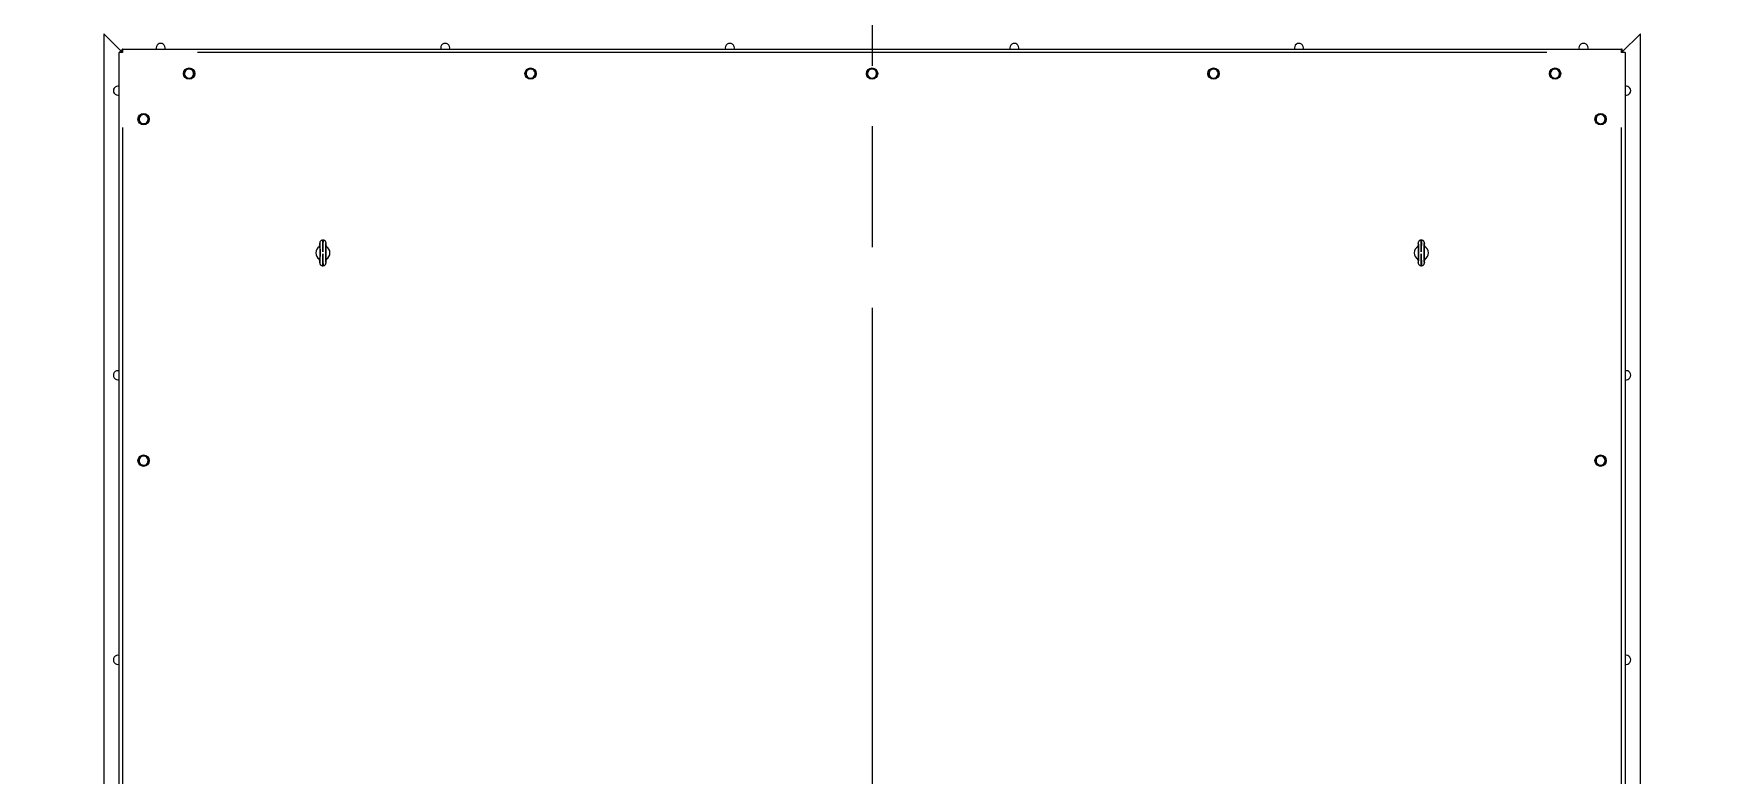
# Model space of a CAD drawing. Header units: millimetres. Extents: x 0 to 89100, y 0 to 63000.
# Drawn here: x 41404 to 44368, y 9751 to 11054 of the extents above; entities that cross this region are included whole.
import ezdxf

# ---------------------------------------------------------------- set-up
doc = ezdxf.new("R2010")
doc.units = ezdxf.units.MM
doc.header["$LTSCALE"] = 150
doc.linetypes.add('CHAIN', pattern=[0.3543, 0.2362, -0.0295, 0.0591, -0.0295])
doc.layers.add('4003-AREA-02.1_F-Foundation', color=7, linetype='Continuous', lineweight=25, true_color=0xadadad)
for name, color, linetype, lineweight in [('4003-AREA-02.1_T-Tank', 7, 'Continuous', 25), ('Center Mark', 7, 'Continuous', 18), ('Visible', 7, 'Continuous', 25), ('Visible Narrow', 7, 'Continuous', 18)]:
    doc.layers.add(name, color=color, linetype=linetype, lineweight=lineweight)

msp = doc.modelspace()

# ---------------------------------------------------------------- linework, layer by layer
at = {"layer": '4003-AREA-02.1_F-Foundation'}
msp.add_circle((42877.43, 15802.58), 8430, dxfattribs=at)
at = {"layer": '4003-AREA-02.1_T-Tank'}
msp.add_circle((42877.43, 15802.58), 8150, dxfattribs=at)
at = {"layer": 'Center Mark', "linetype": 'CHAIN', "ltscale": 23.990969}
msp.add_line((42877.43, 24597.58), (42877.43, 7007.58), dxfattribs=at)
at = {"layer": 'Visible'}
for p, q in [((41560.44, 11020.93), (41527.43, 11053.93)), ((41527.43, 11053.93), (41527.43, 8353.93)), ((41527.44, 11053.94), (41560.44, 11020.93)), ((44194.44, 11020.93), (44227.44, 11053.94)), ((44227.45, 11053.93), (44194.44, 11020.93)), ((44227.45, 8353.93), (44227.45, 11053.93)), ((41560.44, 11026.93), (41559.56, 11026.93)), ((41559.56, 11023.93), (41559.56, 11026.93)), ((41560.44, 11023.93), (41559.56, 11023.93)), ((41560.44, 11026.93), (44194.44, 11026.93)), ((41560.44, 11026.93), (41560.44, 11020.93)), ((44194.44, 11020.93), (44194.44, 11026.93)), ((44195.32, 11026.93), (44194.44, 11026.93)), ((44194.44, 11023.93), (44195.32, 11023.93)), ((44195.32, 11023.93), (44195.32, 11026.93)), ((41557.44, 11021.81), (41554.44, 11021.81)), ((41554.44, 11021.81), (41554.44, 11020.93)), ((41554.44, 8386.93), (41554.44, 11020.93)), ((41560.44, 11020.93), (41554.44, 11020.93)), ((41557.44, 11020.93), (41557.44, 11021.81)), ((44200.44, 11020.93), (44194.44, 11020.93)), ((44197.44, 11020.93), (44197.44, 11021.81)), ((44197.44, 11021.81), (44200.44, 11021.81)), ((44200.44, 11020.93), (44200.44, 11021.81)), ((44200.44, 11020.93), (44200.44, 8386.93)), ((41906.44, 10681.43), (41906.7, 10681.43)), ((41906.44, 10679.9), (41906.44, 10681.43)), ((41912, 10691.43), (41912.88, 10691.43)), ((41918.44, 10681.43), (41918.18, 10681.43)), ((41918.44, 10681.43), (41918.44, 10679.9)), ((43836.7, 10681.43), (43836.44, 10681.43)), ((43836.44, 10679.9), (43836.44, 10681.43)), ((43842.88, 10691.43), (43842, 10691.43)), ((43848.44, 10681.43), (43848.18, 10681.43)), ((43848.44, 10681.43), (43848.44, 10679.9)), ((41906.44, 10656.43), (41906.44, 10657.97)), ((41906.44, 10656.43), (41906.7, 10656.43)), ((41912, 10646.43), (41912.88, 10646.43)), ((41918.18, 10656.43), (41918.44, 10656.43)), ((41918.44, 10657.97), (41918.44, 10656.43)), ((43836.44, 10656.43), (43836.44, 10657.97)), ((43836.44, 10656.43), (43836.7, 10656.43)), ((43842.88, 10646.43), (43842, 10646.43)), ((43848.44, 10656.43), (43848.18, 10656.43)), ((43848.44, 10657.97), (43848.44, 10656.43))]:
    msp.add_line(p, q, dxfattribs=at)
for centre, radius in [((42877.43, 15802.58), 8250), ((41677.44, 10983.93), 10), ((42277.44, 10983.93), 10), ((42877.44, 10983.93), 10), ((43477.44, 10983.93), 10), ((44077.44, 10983.93), 10), ((41597.44, 10903.93), 10), ((44157.44, 10903.93), 10), ((41597.44, 10303.93), 10), ((44157.44, 10303.93), 10)]:
    msp.add_circle(centre, radius, dxfattribs=at)
for centre, radius, start, end in [((42877.43, 15802.58), 8420, 197.272232, 162.727768), ((42877.43, 15802.58), 8326.9, 263.582685, 162.528471), ((42877.43, 15802.58), 8966, 196.190456, 314.034915), ((42877.43, 15802.58), 8326.9, 197.471529, 261.92634), ((41627.44, 11028.94), 8, 345.45565, 194.54435), ((42127.44, 11028.94), 8, 345.45565, 194.54435), ((42627.44, 11028.94), 8, 345.45565, 194.54435), ((43127.44, 11028.94), 8, 345.45565, 194.54435), ((43627.44, 11028.94), 8, 345.45565, 194.54435), ((44127.44, 11028.94), 8, 345.45565, 194.54435), ((41677.44, 10983.93), 8, 158.11971, 218.11971), ((41677.44, 10983.93), 8, 98.11971, 158.11971), ((41677.44, 10983.93), 8, 218.11971, 278.11971), ((41677.44, 10983.93), 8, 38.11971, 98.11971), ((41677.44, 10983.93), 8, 278.11971, 338.11971), ((41677.44, 10983.93), 8, 338.11971, 38.11971), ((42277.44, 10983.93), 8, 158.11971, 218.11971), ((42277.44, 10983.93), 8, 98.11971, 158.11971), ((42277.44, 10983.93), 8, 218.11971, 278.11971), ((42277.44, 10983.93), 8, 38.11971, 98.11971), ((42277.44, 10983.93), 8, 278.11971, 338.11971), ((42277.44, 10983.93), 8, 338.11971, 38.11971), ((42877.44, 10983.93), 8, 158.11971, 218.11971), ((42877.44, 10983.93), 8, 98.11971, 158.11971), ((42877.44, 10983.93), 8, 218.11971, 278.11971), ((42877.44, 10983.93), 8, 38.11971, 98.11971), ((42877.44, 10983.93), 8, 278.11971, 338.11971), ((42877.44, 10983.93), 8, 338.11971, 38.11971), ((43477.44, 10983.93), 8, 158.11971, 218.11971), ((43477.44, 10983.93), 8, 98.11971, 158.11971), ((43477.44, 10983.93), 8, 218.11971, 278.11971), ((43477.44, 10983.93), 8, 38.11971, 98.11971), ((43477.44, 10983.93), 8, 278.11971, 338.11971), ((43477.44, 10983.93), 8, 338.11971, 38.11971), ((44077.44, 10983.93), 8, 158.11971, 218.11971), ((44077.44, 10983.93), 8, 98.11971, 158.11971), ((44077.44, 10983.93), 8, 218.11971, 278.11971), ((44077.44, 10983.93), 8, 38.11971, 98.11971), ((44077.44, 10983.93), 8, 278.11971, 338.11971), ((44077.44, 10983.93), 8, 338.11971, 38.11971), ((41552.43, 10953.93), 8, 75.45565, 284.54435), ((44202.45, 10953.93), 8, 255.45565, 104.54435), ((41597.44, 10903.93), 8, 147.87607, 207.87607), ((41597.44, 10903.93), 8, 87.87607, 147.87607), ((41597.44, 10903.93), 8, 27.87607, 87.87607), ((41597.44, 10903.93), 8, 327.87607, 27.87607), ((44157.44, 10903.93), 8, 165.54232, 225.54232), ((44157.44, 10903.93), 8, 105.54232, 165.54232), ((44157.44, 10903.93), 8, 45.54232, 105.54232), ((44157.44, 10903.93), 8, 345.54232, 45.54232), ((41597.44, 10903.93), 8, 207.87607, 267.87607), ((41597.44, 10903.93), 8, 267.87607, 327.87607), ((44157.44, 10903.93), 8, 225.54232, 285.54232), ((44157.44, 10903.93), 8, 285.54232, 345.54232), ((41912.44, 10668.93), 12.5, 117.64713, 242.35287), ((41912.44, 10668.93), 12.5, 297.64713, 62.35287), ((43842.44, 10668.93), 12.5, 117.64713, 242.35287), ((43842.44, 10668.93), 12.5, 297.64713, 62.35287), ((41552.43, 10453.93), 8, 75.45565, 284.54435), ((44202.45, 10453.93), 8, 255.45565, 104.54435), ((41597.44, 10303.93), 8, 147.87607, 207.87607), ((41597.44, 10303.93), 8, 207.87607, 267.87607), ((41597.44, 10303.93), 8, 87.87607, 147.87607), ((41597.44, 10303.93), 8, 267.87607, 327.87607), ((41597.44, 10303.93), 8, 27.87607, 87.87607), ((41597.44, 10303.93), 8, 327.87607, 27.87607), ((44157.44, 10303.93), 8, 165.54232, 225.54232), ((44157.44, 10303.93), 8, 105.54232, 165.54232), ((44157.44, 10303.93), 8, 225.54232, 285.54232), ((44157.44, 10303.93), 8, 45.54232, 105.54232), ((44157.44, 10303.93), 8, 285.54232, 345.54232), ((44157.44, 10303.93), 8, 345.54232, 45.54232), ((41552.43, 9953.93), 8, 75.45565, 284.54435), ((44202.45, 9953.93), 8, 255.45565, 104.54435)]:
    msp.add_arc(centre, radius, start, end, dxfattribs=at)
for centre, major_axis, start_param, end_param in [((42875.23, 15810.76), (-7760.56, -2090.4), 0.8223296, 2.4412936), ((42875.23, 15810.75), (-7567.45, -2038.39), 0.8233045, 2.4133827)]:
    msp.add_ellipse(centre, major_axis=major_axis, ratio=0.9999162, start_param=start_param, end_param=end_param, dxfattribs=at)
for points, weights in [([(41670.02, 10986.91), (41669.22, 10984.92), (41668.3, 10982.63)], [1, 1.03814443452, 1.0003653387]), ([(41668.3, 10982.63), (41669.82, 10980.68), (41671.15, 10978.99)], [1.0003653387, 1.03814443452, 1]), ([(41671.74, 10991.2), (41670.82, 10988.9), (41670.02, 10986.91)], [1.0003653387, 1.03814443452, 1]), ([(41671.15, 10978.99), (41672.47, 10977.31), (41674, 10975.36)], [1, 1.03814443452, 1.0003653387]), ([(41676.31, 10991.85), (41674.19, 10991.55), (41671.74, 10991.2)], [1, 1.03814443452, 1.0003653387]), ([(41674, 10975.36), (41676.45, 10975.71), (41678.57, 10976.01)], [1.0003653387, 1.03814443452, 1]), ([(41680.88, 10992.5), (41678.43, 10992.16), (41676.31, 10991.85)], [1.0003653387, 1.03814443452, 1]), ([(41678.57, 10976.01), (41680.69, 10976.32), (41683.14, 10976.67)], [1, 1.03814443452, 1.0003653387]), ([(41683.73, 10988.87), (41682.41, 10990.56), (41680.88, 10992.5)], [1, 1.03814443452, 1.0003653387]), ([(41683.14, 10976.67), (41684.07, 10978.96), (41684.86, 10980.95)], [1.0003653387, 1.03814443452, 1]), ([(41686.59, 10985.24), (41685.06, 10987.18), (41683.73, 10988.87)], [1.0003653387, 1.03814443452, 1]), ([(41684.86, 10980.95), (41685.66, 10982.94), (41686.59, 10985.24)], [1, 1.03814443452, 1.0003653387]), ([(42270.02, 10986.91), (42269.22, 10984.92), (42268.3, 10982.63)], [1, 1.03814443452, 1.0003653387]), ([(42268.3, 10982.63), (42269.82, 10980.68), (42271.15, 10978.99)], [1.0003653387, 1.03814443452, 1]), ([(42271.74, 10991.2), (42270.82, 10988.9), (42270.02, 10986.91)], [1.0003653387, 1.03814443452, 1]), ([(42271.15, 10978.99), (42272.47, 10977.31), (42274, 10975.36)], [1, 1.03814443452, 1.0003653387]), ([(42276.31, 10991.85), (42274.19, 10991.55), (42271.74, 10991.2)], [1, 1.03814443452, 1.0003653387]), ([(42274, 10975.36), (42276.45, 10975.71), (42278.57, 10976.01)], [1.0003653387, 1.03814443452, 1]), ([(42280.88, 10992.5), (42278.43, 10992.16), (42276.31, 10991.85)], [1.0003653387, 1.03814443452, 1]), ([(42278.57, 10976.01), (42280.69, 10976.32), (42283.14, 10976.67)], [1, 1.03814443452, 1.0003653387]), ([(42283.73, 10988.87), (42282.41, 10990.56), (42280.88, 10992.5)], [1, 1.03814443452, 1.0003653387]), ([(42283.14, 10976.67), (42284.07, 10978.96), (42284.86, 10980.95)], [1.0003653387, 1.03814443452, 1]), ([(42286.59, 10985.24), (42285.06, 10987.18), (42283.73, 10988.87)], [1.0003653387, 1.03814443452, 1]), ([(42284.86, 10980.95), (42285.66, 10982.94), (42286.59, 10985.24)], [1, 1.03814443452, 1.0003653387]), ([(42870.02, 10986.91), (42869.22, 10984.92), (42868.3, 10982.63)], [1, 1.03814443452, 1.0003653387]), ([(42868.3, 10982.63), (42869.82, 10980.68), (42871.15, 10978.99)], [1.0003653387, 1.03814443452, 1]), ([(42871.74, 10991.2), (42870.82, 10988.9), (42870.02, 10986.91)], [1.0003653387, 1.03814443452, 1]), ([(42871.15, 10978.99), (42872.47, 10977.31), (42874, 10975.36)], [1, 1.03814443452, 1.0003653387]), ([(42876.31, 10991.85), (42874.19, 10991.55), (42871.74, 10991.2)], [1, 1.03814443452, 1.0003653387]), ([(42874, 10975.36), (42876.45, 10975.71), (42878.57, 10976.01)], [1.0003653387, 1.03814443452, 1]), ([(42880.88, 10992.5), (42878.43, 10992.16), (42876.31, 10991.85)], [1.0003653387, 1.03814443452, 1]), ([(42878.57, 10976.01), (42880.69, 10976.32), (42883.14, 10976.67)], [1, 1.03814443452, 1.0003653387]), ([(42883.73, 10988.87), (42882.41, 10990.56), (42880.88, 10992.5)], [1, 1.03814443452, 1.0003653387]), ([(42883.14, 10976.67), (42884.07, 10978.96), (42884.86, 10980.95)], [1.0003653387, 1.03814443452, 1]), ([(42886.59, 10985.24), (42885.06, 10987.18), (42883.73, 10988.87)], [1.0003653387, 1.03814443452, 1]), ([(42884.86, 10980.95), (42885.66, 10982.94), (42886.59, 10985.24)], [1, 1.03814443452, 1.0003653387]), ([(43470.02, 10986.91), (43469.22, 10984.92), (43468.3, 10982.63)], [1, 1.03814443452, 1.0003653387]), ([(43468.3, 10982.63), (43469.82, 10980.68), (43471.15, 10978.99)], [1.0003653387, 1.03814443452, 1]), ([(43471.74, 10991.2), (43470.82, 10988.9), (43470.02, 10986.91)], [1.0003653387, 1.03814443452, 1]), ([(43471.15, 10978.99), (43472.47, 10977.31), (43474, 10975.36)], [1, 1.03814443452, 1.0003653387]), ([(43476.31, 10991.85), (43474.19, 10991.55), (43471.74, 10991.2)], [1, 1.03814443452, 1.0003653387]), ([(43474, 10975.36), (43476.45, 10975.71), (43478.57, 10976.01)], [1.0003653387, 1.03814443452, 1]), ([(43480.88, 10992.5), (43478.43, 10992.16), (43476.31, 10991.85)], [1.0003653387, 1.03814443452, 1]), ([(43478.57, 10976.01), (43480.69, 10976.32), (43483.14, 10976.67)], [1, 1.03814443452, 1.0003653387]), ([(43483.73, 10988.87), (43482.41, 10990.56), (43480.88, 10992.5)], [1, 1.03814443452, 1.0003653387]), ([(43483.14, 10976.67), (43484.07, 10978.96), (43484.86, 10980.95)], [1.0003653387, 1.03814443452, 1]), ([(43486.59, 10985.24), (43485.06, 10987.18), (43483.73, 10988.87)], [1.0003653387, 1.03814443452, 1]), ([(43484.86, 10980.95), (43485.66, 10982.94), (43486.59, 10985.24)], [1, 1.03814443452, 1.0003653387]), ([(44070.02, 10986.91), (44069.22, 10984.92), (44068.3, 10982.63)], [1, 1.03814443452, 1.0003653387]), ([(44068.3, 10982.63), (44069.82, 10980.68), (44071.15, 10978.99)], [1.0003653387, 1.03814443452, 1]), ([(44071.74, 10991.2), (44070.82, 10988.9), (44070.02, 10986.91)], [1.0003653387, 1.03814443452, 1]), ([(44071.15, 10978.99), (44072.47, 10977.31), (44074, 10975.36)], [1, 1.03814443452, 1.0003653387]), ([(44076.31, 10991.85), (44074.19, 10991.55), (44071.74, 10991.2)], [1, 1.03814443452, 1.0003653387]), ([(44074, 10975.36), (44076.45, 10975.71), (44078.57, 10976.01)], [1.0003653387, 1.03814443452, 1]), ([(44080.88, 10992.5), (44078.43, 10992.16), (44076.31, 10991.85)], [1.0003653387, 1.03814443452, 1]), ([(44078.57, 10976.01), (44080.69, 10976.32), (44083.14, 10976.67)], [1, 1.03814443452, 1.0003653387]), ([(44083.73, 10988.87), (44082.41, 10990.56), (44080.88, 10992.5)], [1, 1.03814443452, 1.0003653387]), ([(44083.14, 10976.67), (44084.07, 10978.96), (44084.86, 10980.95)], [1.0003653387, 1.03814443452, 1]), ([(44086.59, 10985.24), (44085.06, 10987.18), (44083.73, 10988.87)], [1.0003653387, 1.03814443452, 1]), ([(44084.86, 10980.95), (44085.66, 10982.94), (44086.59, 10985.24)], [1, 1.03814443452, 1.0003653387]), ([(41590.67, 10908.19), (41589.53, 10906.37), (41588.21, 10904.27)], [1, 1.03814443452, 1.0003653387]), ([(41593.12, 10912.1), (41591.81, 10910), (41590.67, 10908.19)], [1.0003653387, 1.03814443452, 1]), ([(41597.74, 10911.93), (41595.6, 10912.01), (41593.12, 10912.1)], [1, 1.03814443452, 1.0003653387]), ([(41602.35, 10911.76), (41599.88, 10911.85), (41597.74, 10911.93)], [1.0003653387, 1.03814443452, 1]), ([(41604.51, 10907.67), (41603.51, 10909.57), (41602.35, 10911.76)], [1, 1.03814443452, 1.0003653387]), ([(41606.67, 10903.59), (41605.51, 10905.78), (41604.51, 10907.67)], [1.0003653387, 1.03814443452, 1]), ([(44149.69, 10905.93), (44149.16, 10903.85), (44148.54, 10901.46)], [1, 1.03814443452, 1.0003653387]), ([(44150.85, 10910.4), (44150.23, 10908.01), (44149.69, 10905.93)], [1.0003653387, 1.03814443452, 1]), ([(44155.3, 10911.64), (44153.23, 10911.07), (44150.85, 10910.4)], [1, 1.03814443452, 1.0003653387]), ([(44159.75, 10912.88), (44157.36, 10912.21), (44155.3, 10911.64)], [1.0003653387, 1.03814443452, 1]), ([(44163.04, 10909.64), (44161.51, 10911.14), (44159.75, 10912.88)], [1, 1.03814443452, 1.0003653387]), ([(44166.34, 10906.41), (44164.57, 10908.14), (44163.04, 10909.64)], [1.0003653387, 1.03814443452, 1]), ([(44165.19, 10901.94), (44165.72, 10904.01), (44166.34, 10906.41)], [1, 1.03814443452, 1.0003653387]), ([(41588.21, 10904.27), (41589.37, 10902.09), (41590.37, 10900.19)], [1.0003653387, 1.03814443452, 1]), ([(41590.37, 10900.19), (41591.37, 10898.3), (41592.53, 10896.11)], [1, 1.03814443452, 1.0003653387]), ([(41592.53, 10896.11), (41595, 10896.02), (41597.14, 10895.94)], [1.0003653387, 1.03814443452, 1]), ([(41597.14, 10895.94), (41599.29, 10895.86), (41601.76, 10895.77)], [1, 1.03814443452, 1.0003653387]), ([(41601.76, 10895.77), (41603.08, 10897.86), (41604.22, 10899.68)], [1.0003653387, 1.03814443452, 1]), ([(41604.22, 10899.68), (41605.36, 10901.49), (41606.67, 10903.59)], [1, 1.03814443452, 1.0003653387]), ([(44148.54, 10901.46), (44150.31, 10899.72), (44151.84, 10898.22)], [1.0003653387, 1.03814443452, 1]), ([(44151.84, 10898.22), (44153.37, 10896.72), (44155.13, 10894.99)], [1, 1.03814443452, 1.0003653387]), ([(44155.13, 10894.99), (44157.52, 10895.65), (44159.58, 10896.22)], [1.0003653387, 1.03814443452, 1]), ([(44159.58, 10896.22), (44161.65, 10896.8), (44164.03, 10897.46)], [1, 1.03814443452, 1.0003653387]), ([(44164.03, 10897.46), (44164.65, 10899.86), (44165.19, 10901.94)], [1.0003653387, 1.03814443452, 1]), ([(41906.64, 10680.01), (41906.64, 10679.37), (41906.64, 10678.78)], [1, 1.03210525676, 1.06244661735]), ([(41918.24, 10678.78), (41918.24, 10679.37), (41918.24, 10680.01)], [1.06244661735, 1.03210525676, 1]), ([(43836.64, 10680.01), (43836.64, 10679.37), (43836.64, 10678.78)], [1, 1.03210525676, 1.06244661735]), ([(43848.24, 10678.78), (43848.24, 10679.37), (43848.24, 10680.01)], [1.06244661735, 1.03210525676, 1]), ([(41906.64, 10659.08), (41906.64, 10658.5), (41906.64, 10657.86)], [1.06244661735, 1.03210525676, 1]), ([(41918.24, 10657.86), (41918.24, 10658.5), (41918.24, 10659.08)], [1, 1.03210525676, 1.06244661735]), ([(43836.64, 10659.08), (43836.64, 10658.5), (43836.64, 10657.86)], [1.06244661735, 1.03210525676, 1]), ([(43848.24, 10657.86), (43848.24, 10658.5), (43848.24, 10659.08)], [1, 1.03210525676, 1.06244661735]), ([(44159.75, 10312.88), (44157.36, 10312.21), (44155.3, 10311.64)], [1.0003653387, 1.03814443452, 1]), ([(44163.04, 10309.64), (44161.51, 10311.14), (44159.75, 10312.88)], [1, 1.03814443452, 1.0003653387]), ([(41590.67, 10308.19), (41589.53, 10306.37), (41588.21, 10304.27)], [1, 1.03814443452, 1.0003653387]), ([(41588.21, 10304.27), (41589.37, 10302.09), (41590.37, 10300.19)], [1.0003653387, 1.03814443452, 1]), ([(41590.37, 10300.19), (41591.37, 10298.3), (41592.53, 10296.11)], [1, 1.03814443452, 1.0003653387]), ([(41593.12, 10312.1), (41591.81, 10310), (41590.67, 10308.19)], [1.0003653387, 1.03814443452, 1]), ([(41592.53, 10296.11), (41595, 10296.02), (41597.14, 10295.94)], [1.0003653387, 1.03814443452, 1]), ([(41597.74, 10311.93), (41595.6, 10312.01), (41593.12, 10312.1)], [1, 1.03814443452, 1.0003653387]), ([(41597.14, 10295.94), (41599.29, 10295.86), (41601.76, 10295.77)], [1, 1.03814443452, 1.0003653387]), ([(41602.35, 10311.76), (41599.88, 10311.85), (41597.74, 10311.93)], [1.0003653387, 1.03814443452, 1]), ([(41601.76, 10295.77), (41603.08, 10297.86), (41604.22, 10299.68)], [1.0003653387, 1.03814443452, 1]), ([(41604.51, 10307.67), (41603.51, 10309.57), (41602.35, 10311.76)], [1, 1.03814443452, 1.0003653387]), ([(41604.22, 10299.68), (41605.36, 10301.49), (41606.67, 10303.59)], [1, 1.03814443452, 1.0003653387]), ([(41606.67, 10303.59), (41605.51, 10305.78), (41604.51, 10307.67)], [1.0003653387, 1.03814443452, 1]), ([(44149.69, 10305.93), (44149.16, 10303.85), (44148.54, 10301.46)], [1, 1.03814443452, 1.0003653387]), ([(44148.54, 10301.46), (44150.31, 10299.72), (44151.84, 10298.22)], [1.0003653387, 1.03814443452, 1]), ([(44150.85, 10310.4), (44150.23, 10308.01), (44149.69, 10305.93)], [1.0003653387, 1.03814443452, 1]), ([(44155.3, 10311.64), (44153.23, 10311.07), (44150.85, 10310.4)], [1, 1.03814443452, 1.0003653387]), ([(44151.84, 10298.22), (44153.37, 10296.72), (44155.13, 10294.99)], [1, 1.03814443452, 1.0003653387]), ([(44155.13, 10294.99), (44157.52, 10295.65), (44159.58, 10296.22)], [1.0003653387, 1.03814443452, 1]), ([(44159.58, 10296.22), (44161.65, 10296.8), (44164.03, 10297.46)], [1, 1.03814443452, 1.0003653387]), ([(44166.34, 10306.41), (44164.57, 10308.14), (44163.04, 10309.64)], [1.0003653387, 1.03814443452, 1]), ([(44164.03, 10297.46), (44164.65, 10299.86), (44165.19, 10301.94)], [1.0003653387, 1.03814443452, 1]), ([(44165.19, 10301.94), (44165.72, 10304.01), (44166.34, 10306.41)], [1, 1.03814443452, 1.0003653387])]:
    msp.add_rational_spline(points, weights, degree=2, dxfattribs=at)
for points in [[(41906.64, 10678.78), (41906.65, 10677.17), (41907, 10675.63), (41907.42, 10674.32)], [(41917.46, 10674.32), (41917.87, 10675.6), (41918.23, 10677.15), (41918.24, 10678.78)], [(43836.64, 10678.78), (43836.65, 10677.17), (43837, 10675.63), (43837.42, 10674.32)], [(43847.46, 10674.32), (43847.87, 10675.6), (43848.23, 10677.15), (43848.24, 10678.78)], [(41907.42, 10663.55), (41907.01, 10662.27), (41906.65, 10660.72), (41906.64, 10659.08)], [(41918.24, 10659.08), (41918.23, 10660.7), (41917.88, 10662.23), (41917.46, 10663.55)], [(43837.42, 10663.55), (43837.01, 10662.27), (43836.65, 10660.72), (43836.64, 10659.08)], [(43848.24, 10659.08), (43848.23, 10660.7), (43847.88, 10662.23), (43847.46, 10663.55)]]:
    msp.add_open_spline(points, degree=3, dxfattribs=at)
for points, knots in [([(41912, 10691.43), (41911.47, 10691.43), (41910.93, 10691.34), (41909.96, 10691.03), (41909.54, 10690.8), (41908.76, 10690.28), (41908.46, 10689.98), (41907.9, 10689.35), (41907.73, 10689.05), (41907.42, 10688.5), (41907.34, 10688.27), (41907.2, 10687.88), (41907.15, 10687.73), (41907.07, 10687.42), (41907.05, 10687.28), (41906.98, 10686.89), (41906.95, 10686.7), (41906.9, 10686.17), (41906.87, 10685.84), (41906.82, 10685.06), (41906.8, 10684.61), (41906.76, 10683.62), (41906.74, 10683.06), (41906.71, 10682.13), (41906.71, 10681.79), (41906.7, 10681.43)], [1.57079633, 1.57079633, 1.57079633, 1.57079633, 1.57881416, 1.57881416, 1.58764941, 1.58764941, 1.59920554, 1.59920554, 1.61631913, 1.61631913, 1.6395962, 1.6395962, 1.66681466, 1.66681466, 1.70702306, 1.70702306, 1.80036323, 1.80036323, 1.95742916, 1.95742916, 2.11449509, 2.11449509, 2.27156102, 2.27156102, 2.35612598, 2.35612598, 2.35612598, 2.35612598]), ([(41907.13, 10685.47), (41907.13, 10685.47), (41907.13, 10685.46), (41907.14, 10685.36), (41907.16, 10685.15), (41907.2, 10684.41), (41907.24, 10683.73), (41907.3, 10681.89), (41907.33, 10680.65), (41907.38, 10677.8), (41907.4, 10676.17), (41907.43, 10672.71), (41907.44, 10670.88), (41907.44, 10667.2), (41907.43, 10665.36), (41907.41, 10661.86), (41907.38, 10660.21), (41907.33, 10657.27), (41907.3, 10655.98), (41907.23, 10653.94), (41907.19, 10653.16), (41907.15, 10652.56), (41907.13, 10652.44), (41907.13, 10652.39), (41907.13, 10652.39), (41907.13, 10652.39)], [-1.3786972, -1.3786972, -1.3786972, -1.3786972, -1.3401825, -1.3401825, -1.192287, -1.192287, -0.9396867, -0.9396867, -0.637214, -0.637214, -0.3231373, -0.3231373, -0.0061567, -0.0061567, 0.3114634, 0.3114634, 0.6284942, 0.6284942, 0.9427146, 0.9427146, 1.2449499, 1.2449499, 1.357812, 1.357812, 1.3786972, 1.3786972, 1.3786972, 1.3786972]), ([(41918.18, 10681.43), (41918.17, 10682.09), (41918.15, 10682.71), (41918.11, 10683.82), (41918.09, 10684.32), (41918.05, 10685.22), (41918.02, 10685.61), (41917.97, 10686.31), (41917.95, 10686.59), (41917.85, 10687.19), (41917.83, 10687.39), (41917.64, 10688.03), (41917.56, 10688.26), (41917.22, 10688.95), (41917.02, 10689.35), (41916.3, 10690.09), (41916.08, 10690.29), (41915.36, 10690.8), (41914.77, 10691.12), (41913.67, 10691.38), (41913.27, 10691.43), (41912.88, 10691.43)], [-2.35612598, -2.35612598, -2.35612598, -2.35612598, -2.19906005, -2.19906005, -2.04199412, -2.04199412, -1.88492819, -1.88492819, -1.72786226, -1.72786226, -1.65207906, -1.65207906, -1.6205185, -1.6205185, -1.59654689, -1.59654689, -1.58866891, -1.58866891, -1.57668938, -1.57668938, -1.57079633, -1.57079633, -1.57079633, -1.57079633]), ([(41917.75, 10652.39), (41917.75, 10652.39), (41917.75, 10652.4), (41917.74, 10652.51), (41917.72, 10652.71), (41917.68, 10653.45), (41917.65, 10654.13), (41917.58, 10655.98), (41917.55, 10657.21), (41917.5, 10660.07), (41917.48, 10661.69), (41917.45, 10665.16), (41917.44, 10666.99), (41917.44, 10670.67), (41917.45, 10672.51), (41917.48, 10676), (41917.5, 10677.65), (41917.55, 10680.59), (41917.58, 10681.88), (41917.65, 10683.92), (41917.69, 10684.7), (41917.74, 10685.31), (41917.75, 10685.43), (41917.75, 10685.47), (41917.75, 10685.47), (41917.75, 10685.47)], [-1.3786972, -1.3786972, -1.3786972, -1.3786972, -1.3401825, -1.3401825, -1.192287, -1.192287, -0.9396867, -0.9396867, -0.637214, -0.637214, -0.3231373, -0.3231373, -0.0061567, -0.0061567, 0.3114634, 0.3114634, 0.6284942, 0.6284942, 0.9427146, 0.9427146, 1.2449499, 1.2449499, 1.357812, 1.357812, 1.3786972, 1.3786972, 1.3786972, 1.3786972]), ([(43842, 10691.43), (43841.47, 10691.43), (43840.93, 10691.34), (43839.96, 10691.03), (43839.54, 10690.8), (43838.76, 10690.28), (43838.46, 10689.98), (43837.9, 10689.35), (43837.73, 10689.05), (43837.42, 10688.5), (43837.34, 10688.27), (43837.2, 10687.88), (43837.15, 10687.73), (43837.07, 10687.42), (43837.05, 10687.28), (43836.98, 10686.89), (43836.95, 10686.7), (43836.9, 10686.17), (43836.87, 10685.84), (43836.82, 10685.06), (43836.8, 10684.61), (43836.76, 10683.62), (43836.74, 10683.06), (43836.71, 10682.13), (43836.71, 10681.79), (43836.7, 10681.43)], [1.57079633, 1.57079633, 1.57079633, 1.57079633, 1.57881416, 1.57881416, 1.58764941, 1.58764941, 1.59920554, 1.59920554, 1.61631913, 1.61631913, 1.6395962, 1.6395962, 1.66681466, 1.66681466, 1.70702306, 1.70702306, 1.80036323, 1.80036323, 1.95742916, 1.95742916, 2.11449509, 2.11449509, 2.27156102, 2.27156102, 2.35612598, 2.35612598, 2.35612598, 2.35612598]), ([(43837.13, 10685.47), (43837.13, 10685.47), (43837.13, 10685.46), (43837.14, 10685.36), (43837.16, 10685.15), (43837.2, 10684.41), (43837.24, 10683.73), (43837.3, 10681.89), (43837.33, 10680.65), (43837.38, 10677.8), (43837.4, 10676.17), (43837.43, 10672.71), (43837.44, 10670.88), (43837.44, 10667.2), (43837.43, 10665.36), (43837.41, 10661.86), (43837.38, 10660.21), (43837.33, 10657.27), (43837.3, 10655.98), (43837.23, 10653.94), (43837.19, 10653.16), (43837.15, 10652.56), (43837.13, 10652.44), (43837.13, 10652.39), (43837.13, 10652.39), (43837.13, 10652.39)], [-1.3786972, -1.3786972, -1.3786972, -1.3786972, -1.3401825, -1.3401825, -1.192287, -1.192287, -0.9396867, -0.9396867, -0.637214, -0.637214, -0.3231373, -0.3231373, -0.0061567, -0.0061567, 0.3114634, 0.3114634, 0.6284942, 0.6284942, 0.9427146, 0.9427146, 1.2449499, 1.2449499, 1.357812, 1.357812, 1.3786972, 1.3786972, 1.3786972, 1.3786972]), ([(43848.18, 10681.43), (43848.17, 10682.09), (43848.15, 10682.71), (43848.11, 10683.82), (43848.09, 10684.32), (43848.05, 10685.22), (43848.02, 10685.61), (43847.97, 10686.31), (43847.95, 10686.59), (43847.85, 10687.19), (43847.83, 10687.39), (43847.64, 10688.03), (43847.56, 10688.26), (43847.22, 10688.95), (43847.02, 10689.35), (43846.3, 10690.09), (43846.08, 10690.29), (43845.36, 10690.8), (43844.77, 10691.12), (43843.67, 10691.38), (43843.27, 10691.43), (43842.88, 10691.43)], [-2.35612598, -2.35612598, -2.35612598, -2.35612598, -2.19906005, -2.19906005, -2.04199412, -2.04199412, -1.88492819, -1.88492819, -1.72786226, -1.72786226, -1.65207906, -1.65207906, -1.6205185, -1.6205185, -1.59654689, -1.59654689, -1.58866891, -1.58866891, -1.57668938, -1.57668938, -1.57079633, -1.57079633, -1.57079633, -1.57079633]), ([(43847.75, 10652.39), (43847.75, 10652.39), (43847.75, 10652.4), (43847.74, 10652.51), (43847.72, 10652.71), (43847.68, 10653.45), (43847.65, 10654.13), (43847.58, 10655.98), (43847.55, 10657.21), (43847.5, 10660.07), (43847.48, 10661.69), (43847.45, 10665.16), (43847.44, 10666.99), (43847.44, 10670.67), (43847.45, 10672.51), (43847.48, 10676), (43847.5, 10677.65), (43847.55, 10680.59), (43847.58, 10681.88), (43847.65, 10683.92), (43847.69, 10684.7), (43847.74, 10685.31), (43847.75, 10685.43), (43847.75, 10685.47), (43847.75, 10685.47), (43847.75, 10685.47)], [-1.3786972, -1.3786972, -1.3786972, -1.3786972, -1.3401825, -1.3401825, -1.192287, -1.192287, -0.9396867, -0.9396867, -0.637214, -0.637214, -0.3231373, -0.3231373, -0.0061567, -0.0061567, 0.3114634, 0.3114634, 0.6284942, 0.6284942, 0.9427146, 0.9427146, 1.2449499, 1.2449499, 1.357812, 1.357812, 1.3786972, 1.3786972, 1.3786972, 1.3786972]), ([(41906.7, 10656.43), (41906.71, 10655.77), (41906.73, 10655.16), (41906.77, 10654.05), (41906.79, 10653.54), (41906.83, 10652.65), (41906.86, 10652.26), (41906.91, 10651.55), (41906.93, 10651.27), (41907.03, 10650.68), (41907.05, 10650.48), (41907.25, 10649.84), (41907.32, 10649.6), (41907.66, 10648.92), (41907.86, 10648.52), (41908.58, 10647.77), (41908.8, 10647.57), (41909.52, 10647.06), (41910.11, 10646.74), (41911.22, 10646.48), (41911.61, 10646.43), (41912, 10646.43)], [-2.35612598, -2.35612598, -2.35612598, -2.35612598, -2.19906005, -2.19906005, -2.04199412, -2.04199412, -1.88492819, -1.88492819, -1.72786226, -1.72786226, -1.65207906, -1.65207906, -1.6205185, -1.6205185, -1.59654689, -1.59654689, -1.58866891, -1.58866891, -1.57668938, -1.57668938, -1.57079633, -1.57079633, -1.57079633, -1.57079633]), ([(41912.88, 10646.43), (41913.41, 10646.43), (41913.95, 10646.52), (41914.92, 10646.84), (41915.35, 10647.06), (41916.12, 10647.59), (41916.42, 10647.89), (41916.98, 10648.52), (41917.15, 10648.81), (41917.46, 10649.37), (41917.54, 10649.59), (41917.68, 10649.98), (41917.73, 10650.13), (41917.81, 10650.45), (41917.83, 10650.58), (41917.91, 10650.97), (41917.93, 10651.16), (41917.98, 10651.69), (41918.01, 10652.03), (41918.06, 10652.81), (41918.08, 10653.25), (41918.12, 10654.25), (41918.14, 10654.8), (41918.17, 10655.73), (41918.18, 10656.08), (41918.18, 10656.43)], [1.57079633, 1.57079633, 1.57079633, 1.57079633, 1.57881416, 1.57881416, 1.58764941, 1.58764941, 1.59920554, 1.59920554, 1.61631913, 1.61631913, 1.6395962, 1.6395962, 1.66681466, 1.66681466, 1.70702306, 1.70702306, 1.80036323, 1.80036323, 1.95742916, 1.95742916, 2.11449509, 2.11449509, 2.27156102, 2.27156102, 2.35612598, 2.35612598, 2.35612598, 2.35612598]), ([(43836.7, 10656.43), (43836.71, 10655.77), (43836.73, 10655.16), (43836.77, 10654.05), (43836.79, 10653.54), (43836.83, 10652.65), (43836.86, 10652.26), (43836.91, 10651.55), (43836.93, 10651.27), (43837.03, 10650.68), (43837.05, 10650.48), (43837.25, 10649.84), (43837.32, 10649.6), (43837.66, 10648.92), (43837.86, 10648.52), (43838.58, 10647.77), (43838.8, 10647.57), (43839.52, 10647.06), (43840.11, 10646.74), (43841.22, 10646.48), (43841.61, 10646.43), (43842, 10646.43)], [-2.35612598, -2.35612598, -2.35612598, -2.35612598, -2.19906005, -2.19906005, -2.04199412, -2.04199412, -1.88492819, -1.88492819, -1.72786226, -1.72786226, -1.65207906, -1.65207906, -1.6205185, -1.6205185, -1.59654689, -1.59654689, -1.58866891, -1.58866891, -1.57668938, -1.57668938, -1.57079633, -1.57079633, -1.57079633, -1.57079633]), ([(43842.88, 10646.43), (43843.41, 10646.43), (43843.95, 10646.52), (43844.92, 10646.84), (43845.35, 10647.06), (43846.12, 10647.59), (43846.42, 10647.89), (43846.98, 10648.52), (43847.15, 10648.81), (43847.46, 10649.37), (43847.54, 10649.59), (43847.68, 10649.98), (43847.73, 10650.13), (43847.81, 10650.45), (43847.83, 10650.58), (43847.91, 10650.97), (43847.93, 10651.16), (43847.98, 10651.69), (43848.01, 10652.03), (43848.06, 10652.81), (43848.08, 10653.25), (43848.12, 10654.25), (43848.14, 10654.8), (43848.17, 10655.73), (43848.18, 10656.08), (43848.18, 10656.43)], [1.57079633, 1.57079633, 1.57079633, 1.57079633, 1.57881416, 1.57881416, 1.58764941, 1.58764941, 1.59920554, 1.59920554, 1.61631913, 1.61631913, 1.6395962, 1.6395962, 1.66681466, 1.66681466, 1.70702306, 1.70702306, 1.80036323, 1.80036323, 1.95742916, 1.95742916, 2.11449509, 2.11449509, 2.27156102, 2.27156102, 2.35612598, 2.35612598, 2.35612598, 2.35612598])]:
    msp.add_open_spline(points, degree=3, knots=knots, dxfattribs=at)
at = {"layer": 'Visible Narrow'}
for p, q in [((44062.74, 11020.93), (41692.14, 11020.93)), ((41560.44, 10889.23), (41560.44, 8518.63)), ((44194.44, 8518.63), (44194.44, 10889.23))]:
    msp.add_line(p, q, dxfattribs=at)
for centre, major_axis, ratio, start_param, end_param in [((41907.01, 10668.93), (0, 17.5), 0.0249611, 0.7850838, 0.9631112), ((41907.01, 10668.93), (0, -17.5), 0.0249611, 5.7425909, 9.9653724), ((41912, 10668.93), (0, 22.5), 0.0194142, 4.7909288, 6.2046455), ((41912.88, 10668.93), (0, -22.5), 0.0194142, 3.2201325, 4.6338492), ((41917.88, 10668.93), (0, 17.5), 0.0249611, 5.7425909, 9.9653724), ((41917.88, 10668.93), (0, -17.5), 0.0249611, 2.1784814, 2.3565089), ((43837.01, 10668.93), (0, 17.5), 0.0249611, 0.7850838, 0.9631112), ((43837.01, 10668.93), (0, -17.5), 0.0249611, 5.7425909, 9.9653724), ((43842, 10668.93), (0, 22.5), 0.0194142, 4.7909288, 6.2046455), ((43842.88, 10668.93), (0, -22.5), 0.0194142, 3.2201325, 4.6338492), ((43847.88, 10668.93), (0, 17.5), 0.0249611, 5.7425909, 9.9653724), ((43847.88, 10668.93), (0, -17.5), 0.0249611, 2.1784814, 2.3565089), ((41907.01, 10668.93), (0, 17.5), 0.0249611, 2.1784814, 2.3565089), ((41912, 10668.93), (0, 22.5), 0.0194142, 3.2201325, 4.6338492), ((41912.88, 10668.93), (0, -22.5), 0.0194142, 4.7909288, 6.2046455), ((41917.88, 10668.93), (0, -17.5), 0.0249611, 0.7850838, 0.9631112), ((43837.01, 10668.93), (0, 17.5), 0.0249611, 2.1784814, 2.3565089), ((43842, 10668.93), (0, 22.5), 0.0194142, 3.2201325, 4.6338492), ((43842.88, 10668.93), (0, -22.5), 0.0194142, 4.7909288, 6.2046455), ((43847.88, 10668.93), (0, -17.5), 0.0249611, 0.7850838, 0.9631112)]:
    msp.add_ellipse(centre, major_axis=major_axis, ratio=ratio, start_param=start_param, end_param=end_param, dxfattribs=at)

doc.saveas('drawing.dxf')
